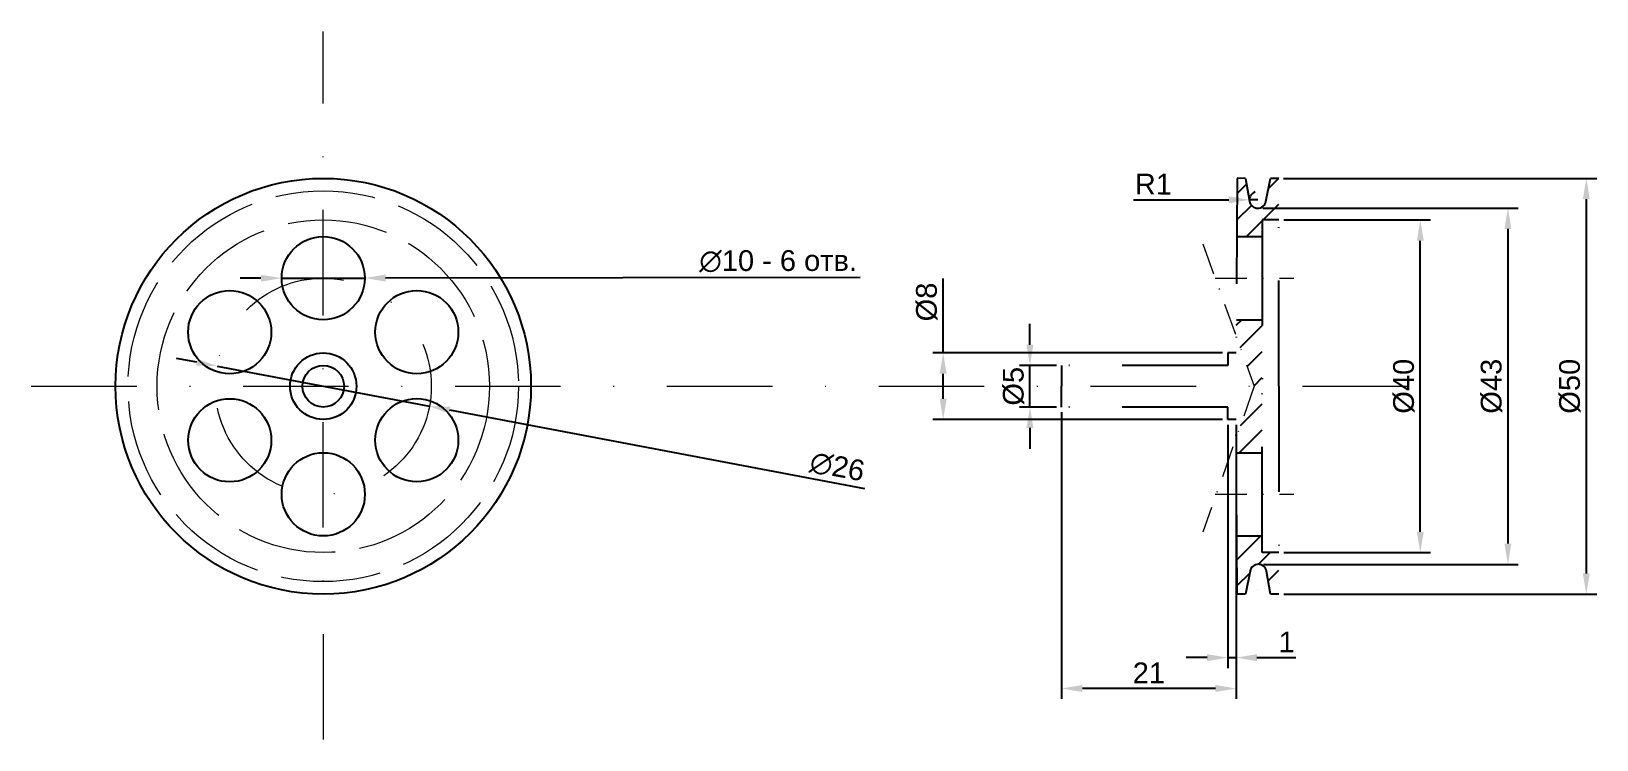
# Model space of a CAD drawing. Header units: millimetres. Extents: x -35 to 154, y 1 to 86.
import ezdxf

# ---------------------------------------------------------------- set-up
doc = ezdxf.new("R2010")
doc.units = ezdxf.units.MM
doc.linetypes.add('ACAD_ISO02W100', pattern=[15, 12, -3])
doc.linetypes.add('штрихпунктирная', pattern=[25.4, 12.7, -6.35, 0, -6.35])
for name, color, linetype, lineweight in [('1', 170, 'штрихпунктирная', 9), ('2', 10, 'ACAD_ISO02W100', 13), ('3', 32, 'Continuous', 9)]:
    doc.layers.add(name, color=color, linetype=linetype, lineweight=lineweight)
doc.styles.get("Standard").update_dxf_attribs({"font": 'arial.ttf'})
doc.dimstyles.new('ISO-25', dxfattribs={"dimtxt": 2.5, "dimasz": 2.5, "dimexe": 1.25, "dimexo": 0.625, "dimtad": 1, "dimtxsty": 'Standard', "dimcen": 2.5, "dimadec": 0, "dimazin": 0, "dimtfac": 1, "dimtmove": 0, "dimatfit": 3, "dimfxl": 1, "dimarcsym": 0})

# ---------------------------------------------------------------- blocks, each defined once
blk = doc.blocks.new('*U2')
blk.add_circle((0, 0), 5)
blk = doc.blocks.new('*U3')
at = {"color": 0, "linetype": 'ByBlock', "lineweight": -2, "transparency": 16777216}
blk.add_blockref('*U2', (0.29, 56.13), dxfattribs=at)
for p, rotation in [((-10.97, 49.63), 60.00000000000001), ((11.55, 49.64), 299.9999999999999), ((-10.96, 36.63), 120), ((11.55, 36.64), 240), ((0.3, 30.13), 180)]:
    blk.add_blockref('*U2', p, dxfattribs=dict(at, rotation=rotation))
blk = doc.blocks.new('*D4')
at = {"layer": '3', "color": 0, "lineweight": -2, "transparency": 16777216}
for p, q in [((115.88, 68.13), (153.58, 68.13)), ((152.33, 20.62), (152.33, 65.63)), ((115.93, 18.12), (153.58, 18.12))]:
    blk.add_line(p, q, dxfattribs=at)
at = {"layer": '3', "color": 0, "transparency": 16777216}
for points in [[(151.91, 65.63), (152.74, 65.63), (152.33, 68.13)], [(151.91, 20.62), (152.74, 20.62), (152.33, 18.12)]]:
    blk.add_solid(points, dxfattribs=at)
at = {"layer": 'Defpoints', "color": 0, "transparency": 16777216}
for p in [(115.25, 68.13), (152.33, 68.13), (115.31, 18.12)]:
    blk.add_point(p, dxfattribs=at)
at = {"layer": '3', "color": 0, "transparency": 16777216, "insert": (150.35, 43.13), "char_height": 2.5, "attachment_point": 5, "rotation": 90}
blk.add_mtext('%%C50', dxfattribs=at)
blk = doc.blocks.new('*D8')
at = {"layer": '3', "color": 0, "lineweight": -2, "transparency": 16777216}
for p, q in [((-7.21, 56.12), (-9.71, 56.12)), ((-4.71, 56.13), (5.29, 56.14)), ((64.94, 56.19), (7.79, 56.14))]:
    blk.add_line(p, q, dxfattribs=at)
at = {"layer": '3', "color": 0, "transparency": 16777216}
for points in [[(-7.21, 56.54), (-7.21, 55.71), (-4.71, 56.13)], [(7.79, 56.56), (7.79, 55.72), (5.29, 56.14)]]:
    blk.add_solid(points, dxfattribs=at)
at = {"layer": 'Defpoints', "color": 0, "transparency": 16777216}
for p in [(-4.71, 56.13), (5.29, 56.14)]:
    blk.add_point(p, dxfattribs=at)
at = {"layer": '3', "color": 0, "transparency": 16777216, "insert": (55.05, 58.16), "char_height": 2.5, "attachment_point": 5, "rotation": 0.0552}
blk.add_mtext('∅10 - 6 отв.', dxfattribs=at)
blk = doc.blocks.new('*D9')
at = {"layer": '3', "color": 0, "lineweight": -2, "transparency": 16777216}
for p, q in [((-14.94, 46.01), (-17.39, 46.48)), ((-12.48, 45.55), (13.07, 40.72)), ((65.5, 30.8), (15.52, 40.25))]:
    blk.add_line(p, q, dxfattribs=at)
at = {"layer": '3', "color": 0, "transparency": 16777216}
for points in [[(-14.86, 46.42), (-15.01, 45.6), (-12.48, 45.55)], [(15.6, 40.66), (15.45, 39.84), (13.07, 40.72)]]:
    blk.add_solid(points, dxfattribs=at)
at = {"layer": 'Defpoints', "color": 0, "transparency": 16777216}
for p in [(-12.48, 45.55), (13.07, 40.72)]:
    blk.add_point(p, dxfattribs=at)
at = {"layer": '3', "color": 0, "transparency": 16777216, "insert": (62.16, 33.44), "char_height": 2.5, "attachment_point": 5, "rotation": 349.2877}
blk.add_mtext('∅26', dxfattribs=at)
blk = doc.blocks.new('*D10')
at = {"layer": '3', "color": 0, "lineweight": -2, "transparency": 16777216}
for p, q in [((85.36, 48.13), (85.36, 50.63)), ((88.55, 45.63), (84.11, 45.63)), ((85.36, 40.62), (85.36, 45.63)), ((88.55, 40.62), (84.11, 40.62)), ((85.36, 38.12), (85.36, 35.62))]:
    blk.add_line(p, q, dxfattribs=at)
at = {"layer": '3', "color": 0, "transparency": 16777216}
for points in [[(84.94, 48.13), (85.77, 48.13), (85.36, 45.63)], [(84.94, 38.12), (85.77, 38.12), (85.36, 40.62)]]:
    blk.add_solid(points, dxfattribs=at)
at = {"layer": 'Defpoints', "color": 0, "transparency": 16777216}
for p in [(85.36, 45.63), (89.17, 45.63), (89.17, 40.62)]:
    blk.add_point(p, dxfattribs=at)
at = {"layer": '3', "color": 0, "transparency": 16777216, "insert": (83.39, 43.13), "char_height": 2.5, "attachment_point": 5, "rotation": 90}
blk.add_mtext('%%C5', dxfattribs=at)
blk = doc.blocks.new('*D11')
at = {"layer": '3', "color": 0, "lineweight": -2, "transparency": 16777216}
for p, q in [((74.91, 47.13), (74.91, 56.07)), ((108.55, 47.13), (73.66, 47.13)), ((74.91, 41.62), (74.91, 44.63)), ((108.55, 39.12), (73.66, 39.12))]:
    blk.add_line(p, q, dxfattribs=at)
at = {"layer": '3', "color": 0, "transparency": 16777216}
for points in [[(74.49, 44.63), (75.33, 44.63), (74.91, 47.13)], [(74.49, 41.62), (75.33, 41.62), (74.91, 39.12)]]:
    blk.add_solid(points, dxfattribs=at)
at = {"layer": 'Defpoints', "color": 0, "transparency": 16777216}
for p in [(74.91, 47.13), (109.18, 47.13), (109.18, 39.12)]:
    blk.add_point(p, dxfattribs=at)
at = {"layer": '3', "color": 0, "transparency": 16777216, "insert": (72.94, 53.26), "char_height": 2.5, "attachment_point": 5, "rotation": 90}
blk.add_mtext('%%C8', dxfattribs=at)
blk = doc.blocks.new('*D14')
at = {"layer": '3', "color": 0, "lineweight": -2, "transparency": 16777216}
for p, q in [((97.81, 65.56), (109.28, 65.55)), ((112.78, 65.55), (111.78, 65.55))]:
    blk.add_line(p, q, dxfattribs=at)
blk.add_arc((112.78, 65.55), 1, 108.3288, 190.0364, dxfattribs=at)
at = {"layer": '3', "color": 0, "transparency": 16777216}
blk.add_solid([(109.28, 65.97), (109.28, 65.13), (111.78, 65.55)], dxfattribs=at)
at = {"layer": 'Defpoints', "color": 0, "transparency": 16777216}
for p in [(111.78, 65.55), (112.78, 65.55)]:
    blk.add_point(p, dxfattribs=at)
at = {"layer": '3', "color": 0, "transparency": 16777216, "insert": (100.21, 67.44), "char_height": 2.5, "attachment_point": 5, "rotation": 359.9486}
blk.add_mtext('R1', dxfattribs=at)
blk = doc.blocks.new('*D15')
at = {"layer": '3', "color": 0, "lineweight": -2, "transparency": 16777216}
for p, q in [((113.39, 64.55), (144.14, 64.55)), ((142.89, 62.05), (142.89, 24.21)), ((113.47, 21.71), (144.14, 21.71))]:
    blk.add_line(p, q, dxfattribs=at)
at = {"layer": '3', "color": 0, "transparency": 16777216}
for points in [[(142.47, 62.05), (143.3, 62.05), (142.89, 64.55)], [(142.47, 24.21), (143.3, 24.21), (142.89, 21.71)]]:
    blk.add_solid(points, dxfattribs=at)
at = {"layer": 'Defpoints', "color": 0, "transparency": 16777216}
for p in [(112.77, 64.55), (112.85, 21.71), (142.89, 21.71)]:
    blk.add_point(p, dxfattribs=at)
at = {"layer": '3', "color": 0, "transparency": 16777216, "insert": (140.92, 43.13), "char_height": 2.5, "attachment_point": 5, "rotation": 90}
blk.add_mtext('%%C43', dxfattribs=at)
blk = doc.blocks.new('*D16')
at = {"layer": '3', "color": 0, "lineweight": -2, "transparency": 16777216}
for p, q in [((115.93, 63.13), (133.59, 63.13)), ((132.34, 25.62), (132.34, 60.63)), ((115.93, 23.12), (133.59, 23.12))]:
    blk.add_line(p, q, dxfattribs=at)
at = {"layer": '3', "color": 0, "transparency": 16777216}
for points in [[(131.93, 60.63), (132.76, 60.63), (132.34, 63.13)], [(131.93, 25.62), (132.76, 25.62), (132.34, 23.12)]]:
    blk.add_solid(points, dxfattribs=at)
at = {"layer": 'Defpoints', "color": 0, "transparency": 16777216}
for p in [(115.31, 63.13), (132.34, 63.13), (115.31, 23.12)]:
    blk.add_point(p, dxfattribs=at)
at = {"layer": '3', "color": 0, "transparency": 16777216, "insert": (130.37, 43.13), "char_height": 2.5, "attachment_point": 5, "rotation": 90}
blk.add_mtext('%%C40', dxfattribs=at)
blk = doc.blocks.new('*D17')
at = {"layer": '3', "color": 0, "lineweight": -2, "transparency": 16777216}
for p, q in [((89.17, 40), (89.17, 5.53)), ((110.18, 38.5), (110.18, 5.53)), ((107.68, 6.78), (91.67, 6.78))]:
    blk.add_line(p, q, dxfattribs=at)
at = {"layer": '3', "color": 0, "transparency": 16777216}
for points in [[(91.67, 7.2), (91.67, 6.36), (89.17, 6.78)], [(107.68, 7.2), (107.68, 6.36), (110.18, 6.78)]]:
    blk.add_solid(points, dxfattribs=at)
at = {"layer": 'Defpoints', "color": 0, "transparency": 16777216}
for p in [(89.17, 40.62), (110.18, 39.12), (89.17, 6.78)]:
    blk.add_point(p, dxfattribs=at)
at = {"layer": '3', "color": 0, "transparency": 16777216, "insert": (99.67, 8.66), "char_height": 2.5, "attachment_point": 5}
blk.add_mtext('21', dxfattribs=at)
blk = doc.blocks.new('*D18')
at = {"layer": '3', "color": 0, "lineweight": -2, "transparency": 16777216}
for p, q in [((109.18, 38.5), (109.18, 9.24)), ((110.18, 38.5), (110.18, 9.24)), ((106.68, 10.49), (104.18, 10.49)), ((109.18, 10.49), (110.18, 10.49)), ((112.68, 10.49), (117.35, 10.49))]:
    blk.add_line(p, q, dxfattribs=at)
at = {"layer": '3', "color": 0, "transparency": 16777216}
for points in [[(106.68, 10.91), (106.68, 10.07), (109.18, 10.49)], [(112.68, 10.91), (112.68, 10.07), (110.18, 10.49)]]:
    blk.add_solid(points, dxfattribs=at)
at = {"layer": 'Defpoints', "color": 0, "transparency": 16777216}
for p in [(109.18, 39.12), (110.18, 39.12), (109.18, 10.49)]:
    blk.add_point(p, dxfattribs=at)
at = {"layer": '3', "color": 0, "transparency": 16777216, "insert": (116.26, 12.37), "char_height": 2.5, "attachment_point": 5}
blk.add_mtext('1', dxfattribs=at)

msp = doc.modelspace()

# ---------------------------------------------------------------- hatches: boundary and pattern name
h = msp.add_hatch()
h.set_pattern_fill('ANSI31', color=256, scale=0.7)
h.paths.add_polyline_path([(115.31, 68.132), (114.31, 68.131), (113.76, 65.351, -0.8300452), (111.794, 65.371), (111.307, 68.127), (110.31, 68.134), (110.265, 61.132), (113.31, 61.132), (113.31, 63.132), (115.31, 63.132)])
h.paths.add_polyline_path([(115.31, 23.124), (113.31, 23.124), (113.31, 25.124), (110.265, 25.124), (110.31, 18.122), (111.307, 18.128), (111.856, 20.908, -0.8300452), (113.822, 20.888), (114.311, 18.125), (115.31, 18.124)])
h = msp.add_hatch()
h.set_pattern_fill('ANSI31', color=256, scale=0.7)
h.paths.add_polyline_path([(113.31, 51.132), (110.201, 51.132), (110.188, 49.12), (112.35, 43.128), (113.31, 43.128)])
h.paths.add_polyline_path([(113.31, 43.128), (112.35, 43.128), (110.189, 36.991), (110.201, 35.124), (113.31, 35.124)])

# ---------------------------------------------------------------- linework, layer by layer
at = {"linetype": 'штрихпунктирная'}
for p, q in [((110.31, 68.126), (110.175, 47.132)), ((111.307, 68.127), (110.31, 68.134)), ((115.31, 68.132), (114.31, 68.131)), ((115.31, 43.128), (115.31, 68.132)), ((112.791, 65.15), (112.789, 65.15)), ((115.31, 63.132), (113.31, 63.132)), ((113.31, 63.132), (113.31, 43.128)), ((115.31, 63.132), (115.31, 63.132)), ((110.265, 61.132), (113.31, 61.132)), ((110.201, 51.132), (113.31, 51.132)), ((109.175, 47.132), (109.174, 45.632)), ((110.175, 47.132), (109.175, 47.132)), ((109.174, 45.632), (89.174, 45.632)), ((89.174, 45.632), (89.174, 43.128)), ((89.174, 40.624), (89.174, 43.128)), ((113.31, 23.124), (113.31, 43.128)), ((115.31, 43.128), (115.31, 18.124)), ((109.174, 40.624), (89.174, 40.624)), ((109.175, 39.124), (109.174, 40.624)), ((110.175, 39.124), (109.175, 39.124)), ((110.31, 18.13), (110.175, 39.124)), ((110.201, 35.124), (113.31, 35.124)), ((110.265, 25.124), (113.31, 25.124)), ((115.31, 23.124), (113.31, 23.124)), ((115.31, 23.124), (115.31, 23.124)), ((111.307, 18.128), (110.31, 18.122)), ((112.791, 18.733), (112.789, 18.733)), ((115.31, 18.124), (114.31, 18.125))]:
    msp.add_line(p, q, dxfattribs=at)
for p, q in [((111.307, 68.127), (111.794, 65.371)), ((113.76, 65.351), (114.31, 68.131)), ((111.856, 20.908), (111.307, 18.128)), ((114.31, 18.132), (113.822, 20.888))]:
    msp.add_line(p, q)
for radius in [25, 4, 2.5]:
    msp.add_circle((0.293, 43.132), radius)
for centre, start, end in [((112.779, 65.545), 190.03636, 348.81318), ((112.837, 20.714), 10.03636, 168.81318)]:
    msp.add_arc(centre, 1, start, end)
at = {"layer": '1'}
for p, q in [((0.308, 0.628), (0.279, 85.811)), ((-34.849, 43.128), (132.343, 43.128))]:
    msp.add_line(p, q, dxfattribs=at)
at = {"layer": '1', "linetype": 'штрихпунктирная', "ltscale": 0.3}
for p, q in [((107.665, 56.132), (117.101, 56.132)), ((107.665, 30.132), (117.101, 30.132))]:
    msp.add_line(p, q, dxfattribs=at)
at = {"layer": '1', "ltscale": 0.3}
msp.add_lwpolyline([(106.175, 60.247), (112.35, 43.128), (106.175, 25.589)], dxfattribs=at)
at = {"layer": '1', "linetype": 'штрихпунктирная'}
msp.add_circle((0.293, 43.132), 13, dxfattribs=at)
at = {"layer": '2'}
for radius in [23.5, 20]:
    msp.add_circle((0.293, 43.132), radius, dxfattribs=at)

# ---------------------------------------------------------------- block references
msp.add_blockref('*U3', (0, 0))

# ---------------------------------------------------------------- dimensions: what is measured, and where the dimension line sits
at = {"layer": '3'}
dim = msp.add_radius_dim(center=(112.779, 65.545), mpoint=(111.779, 65.546), dimstyle='ISO-25', dxfattribs=at)
dim.commit()
dim.dimension.update_dxf_attribs({"geometry": '*D14', "text_midpoint": (100.207, 65.557), "dimtype": 164})
dim = msp.add_linear_dim(base=(152.326, 68.132), p1=(115.31, 18.124), p2=(115.252, 68.132), angle=90, text='%%C50', dimstyle='ISO-25', dxfattribs=at)
dim.commit()
dim.dimension.update_dxf_attribs({"geometry": '*D4', "text_midpoint": (150.354, 43.128)})
dim = msp.add_diameter_dim_2p(p1=(-4.711, 56.127), p2=(5.289, 56.137), text='<> - 6 отв.', dimstyle='ISO-25', dxfattribs=at)
dim.commit()
dim.dimension.update_dxf_attribs({"geometry": '*D8', "text_midpoint": (55.048, 56.185), "dimtype": 163})
for base, p1, p2, text, picture, middle in [((142.888, 21.714), (112.769, 64.545), (112.847, 21.714), '%%C43', '*D15', (142.888, 43.13)), ((132.343, 63.132), (115.31, 23.124), (115.31, 63.132), '%%C40', '*D16', (132.343, 43.128)), ((74.909, 47.132), (109.175, 39.124), (109.175, 47.132), '%%C8', '*D11', (74.909, 53.264)), ((85.357, 45.632), (89.174, 40.624), (89.174, 45.632), '%%C5', '*D10', (85.357, 43.128))]:
    dim = msp.add_linear_dim(base=base, p1=p1, p2=p2, angle=90, text=text, dimstyle='ISO-25', dxfattribs=at)
    dim.commit()
    dim.dimension.update_dxf_attribs({"geometry": picture, "text_midpoint": middle, "dimtype": 160})
dim = msp.add_diameter_dim_2p(p1=(-12.48, 45.548), p2=(13.067, 40.715), dimstyle='ISO-25', dxfattribs=at)
dim.commit()
dim.dimension.update_dxf_attribs({"geometry": '*D9', "text_midpoint": (61.79, 31.498), "dimtype": 163})
for base, p2, picture, middle in [((89.174, 6.781), (89.174, 40.624), '*D17', (99.675, 6.781)), ((109.175, 10.491), (109.175, 39.123), '*D18', (116.261, 10.491))]:
    dim = msp.add_linear_dim(base=base, p1=(110.175, 39.124), p2=p2, dimstyle='ISO-25', dxfattribs=at)
    dim.commit()
    dim.dimension.update_dxf_attribs({"geometry": picture, "text_midpoint": middle, "dimtype": 160})

doc.saveas('drawing.dxf')
